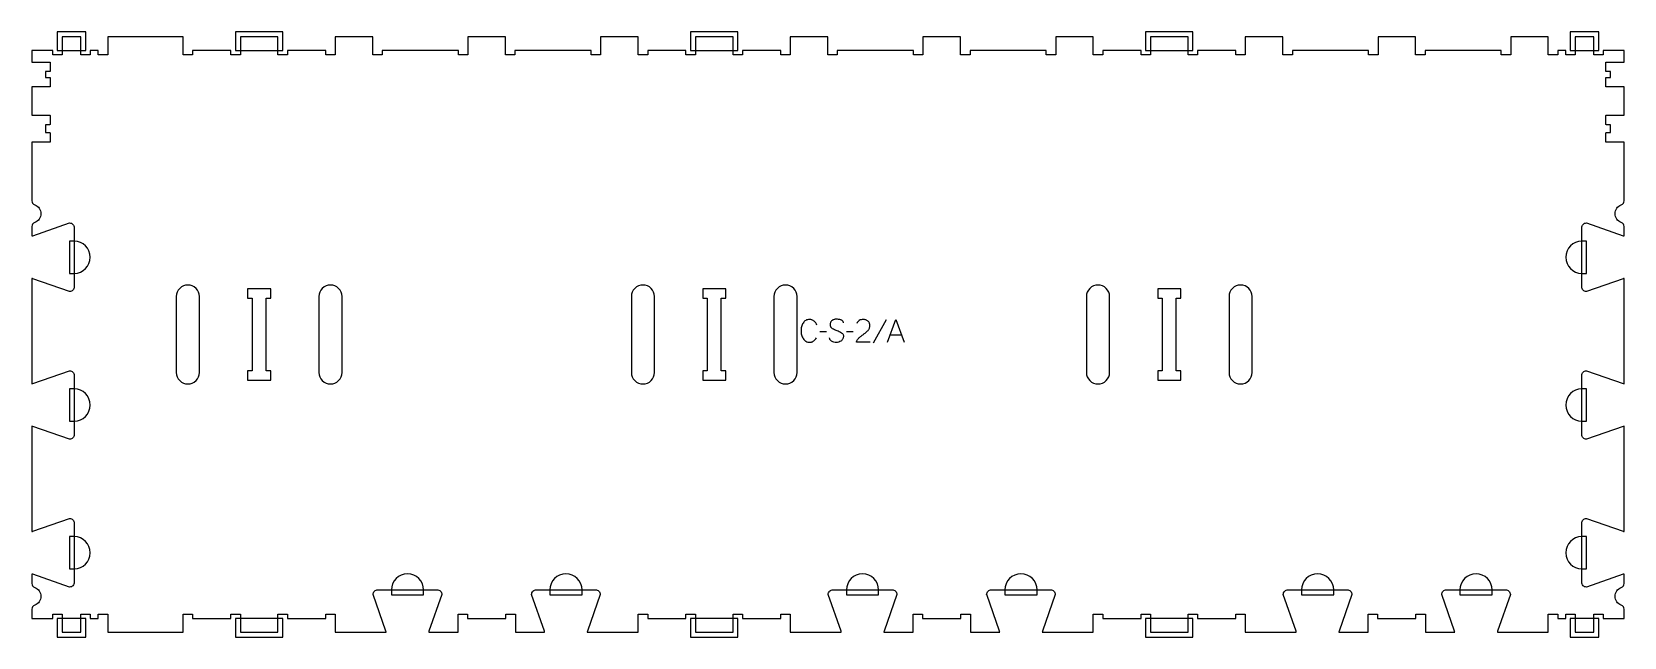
# Model space of a CAD drawing. Extents: x 0 to 2100, y -6 to 792.
import ezdxf

# ---------------------------------------------------------------- set-up
doc = ezdxf.new("R2010")
doc.units = 0
for name, color, linetype in [('1_ANYTOOL_1MMDEEP_LABELS_S', 2, 'CONTINUOUS'), ('3_ANYTOOL_CUTTHROUGH_INSID', 4, 'CONTINUOUS'), ('4_ANYTOOL_CUTTHROUGH_OUTSI', 5, 'CONTINUOUS'), ('5_ANYTOOL_HALF_MILL_9MM_IN', 3, 'CONTINUOUS')]:
    doc.layers.add(name, color=color, linetype=linetype)

msp = doc.modelspace()

# ---------------------------------------------------------------- linework, layer by layer
at = {"layer": '1_ANYTOOL_1MMDEEP_LABELS_S'}
for p, q in [((1126.658369, 412.106817), (1109.472655, 381.335388)), ((1047.801226, 396.46396), (1039.015512, 396.378246)), ((1082.858369, 396.46396), (1074.072655, 396.378246)), ((1131.844083, 392.135388), (1146.758369, 392.135388))]:
    msp.add_line(p, q, dxfattribs=at)
for points in [[(1035.158369, 405.078246, 0.059291), (1033.622208, 408.007662, 0.066881), (1031.408369, 410.456817, 0.04529), (1030.091383, 411.380694, 0.046757), (1028.628012, 412.047888, 0.04633), (1026.988099, 412.45222, 0.037303), (1025.301226, 412.578246, 0.054828), (1022.795585, 412.30266, 0.073548), (1020.453012, 411.405031, 0.073729), (1018.48369, 409.876798, 0.056205), (1016.965512, 407.885388, 0.033355), (1015.744342, 405.495513, 0.034965), (1014.860155, 402.962174, 0.034911), (1014.330127, 400.294167, 0.031589), (1014.158369, 397.578246, 0.032085), (1014.332872, 394.861617, 0.035383), (1014.870869, 392.194317, 0.035431), (1015.769358, 389.65916, 0.033598), (1017.008369, 387.271103, 0.058628), (1018.57057, 385.270218, 0.073381), (1020.592297, 383.75146, 0.072539), (1023.03827, 382.850406, 0.05208), (1025.644083, 382.578246, 0.033243), (1027.085458, 382.674182, 0.042283), (1028.494083, 382.985388, 0.042766), (1029.73678, 383.492478, 0.044269), (1030.872655, 384.206817, 0.055485), (1032.884449, 386.121718, 0.045948), (1034.472655, 388.406817)], [(1070.044083, 407.992531, 0.071867), (1069.85097, 409.329138, 0.100684), (1069.22444, 410.510388, 0.047558), (1068.749887, 410.986839, 0.038563), (1068.199887, 411.375567, 0.037928), (1067.502699, 411.723035, 0.026634), (1066.765512, 411.978246, 0.028461), (1063.742178, 412.664228, 0.041577), (1060.658369, 412.921103, 0.036938), (1059.156009, 412.809963, 0.041531), (1057.690512, 412.465746, 0.041583), (1056.313135, 411.888537, 0.038125), (1055.044083, 411.099674, 0.057611), (1053.97393, 410.10777, 0.065808), (1053.179797, 408.887174, 0.06469), (1052.702301, 407.427619, 0.046778), (1052.558369, 405.892531, 0.052235), (1052.720725, 404.342689, 0.075448), (1053.265512, 402.892531, 0.076671), (1054.181604, 401.719479, 0.061023), (1055.38694, 400.835388, 0.021951), (1058.415794, 399.308043, 0.018213), (1061.558369, 398.028246, -0.02405), (1064.659853, 396.722783, -0.02981), (1067.601226, 395.092531, -0.068439), (1068.742528, 394.126601, -0.079282), (1069.551226, 392.874674, -0.076308), (1069.976226, 391.295992, -0.047772), (1070.001226, 389.649674, -0.046243), (1069.707991, 387.968715, -0.06359), (1069.058369, 386.397888, -0.064671), (1068.085545, 385.113699, -0.057073), (1066.829797, 384.099674, -0.067522), (1063.861489, 382.736764, -0.070793), (1060.63694, 382.235388, -0.064027), (1057.497925, 382.597903, -0.070447), (1054.572655, 383.778246, -0.054374), (1053.414237, 384.627878, -0.074742), (1052.515512, 385.73896, -0.075199), (1051.992504, 387.045338, -0.057737), (1051.829797, 388.449674)], [(1105.444083, 382.621103), (1087.144083, 382.66396, -0.034491), (1087.806861, 384.411292, -0.037732), (1088.713726, 386.044317, -0.037744), (1089.85302, 387.518953, -0.03482), (1091.194083, 388.81396, -0.00859), (1094.153308, 391.212543, -0.008791), (1097.194083, 393.506817, 0.020588), (1100.013372, 395.74026, 0.025206), (1102.615512, 398.221103, 0.046908), (1103.636107, 399.522345, 0.051091), (1104.383369, 400.996103, 0.050722), (1104.832102, 402.644277, 0.041139), (1104.972655, 404.349674, 0.039396), (1104.83001, 406.15726, 0.058519), (1104.340512, 407.896103, 0.060358), (1103.549954, 409.303219, 0.061397), (1102.444083, 410.478246, 0.048006), (1101.088126, 411.400205, 0.045901), (1099.583369, 412.053246, 0.045216), (1097.843308, 412.455805, 0.034258), (1096.058369, 412.578246, 0.055622), (1093.423798, 412.284258, 0.079896), (1090.979797, 411.303246, 0.080617), (1089.01041, 409.637545, 0.060287), (1087.572655, 407.478246)]]:
    msp.add_lwpolyline(points, format="xyb", dxfattribs=at)
msp.add_lwpolyline([(1128.372655, 382.578246), (1139.258369, 412.578246), (1150.315512, 382.578246)], dxfattribs=at)
at = {"layer": '3_ANYTOOL_CUTTHROUGH_INSID'}
for points in [[(190.5, 342.750006, 0.198912), (194.966621, 331.966625, 0.414214), (216.53338, 331.966626, 0.198912), (221, 342.750007), (221, 442.749993, 0.198912), (216.53338, 453.533374, 0.198912), (205.75, 457.999997, 0.198912), (194.96662, 453.533374, 0.198912), (190.5, 442.749993)], [(378.5, 342.750006, 0.198912), (382.966621, 331.966625, 0.198912), (393.75, 327.500003, 0.198912), (404.53338, 331.966626, 0.198912), (409, 342.750007), (409, 442.749993, 0.198912), (404.53338, 453.533374, 0.414214), (382.96662, 453.533374, 0.198912), (378.5, 442.749993)], [(790.5, 342.750006, 0.198912), (794.966621, 331.966625, 0.414214), (816.53338, 331.966626, 0.198912), (821, 342.750007), (821, 442.749993, 0.198912), (816.53338, 453.533374, 0.198912), (805.75, 457.999997, 0.198912), (794.96662, 453.533374, 0.198912), (790.5, 442.749993)], [(978.5, 342.750006, 0.198912), (982.966621, 331.966625, 0.198912), (993.75, 327.500003, 0.198912), (1004.53338, 331.966626, 0.198912), (1009, 342.750007), (1009, 442.749993, 0.198912), (1004.53338, 453.533374, 0.414214), (982.96662, 453.533374, 0.198912), (978.5, 442.749993)], [(1390.5, 342.750006, 0.198912), (1394.966621, 331.966625, 0.414214), (1416.53338, 331.966626, 0.198912), (1421, 342.750007), (1421, 442.749993, 0.198912), (1416.53338, 453.533374, 0.198912), (1405.75, 457.999997, 0.198912), (1394.96662, 453.533374, 0.198912), (1390.5, 442.749993)], [(1578.5, 342.750006, 0.198912), (1582.966621, 331.966625, 0.198912), (1593.75, 327.500003, 0.198912), (1604.53338, 331.966626, 0.198912), (1609, 342.750007), (1609, 442.749993, 0.198912), (1604.53338, 453.533374, 0.198912), (1593.75, 457.999997, 0.198912), (1582.96662, 453.533374, 0.198912), (1578.5, 442.749993)]]:
    msp.add_lwpolyline(points, format="xyb", close=True, dxfattribs=at)
for points in [[(315, 332.5), (315, 345), (309, 345), (309, 440.5), (315, 440.5), (315, 453), (284.5, 453), (284.5, 440.5), (290.5, 440.5), (290.5, 345), (284.5, 345), (284.5, 332.5)], [(915, 332.5), (915, 345), (909, 345), (909, 440.5), (915, 440.5), (915, 453), (884.5, 453), (884.5, 440.5), (890.5, 440.5), (890.5, 345), (884.5, 345), (884.5, 332.5)], [(1515, 332.5), (1515, 345), (1509, 345), (1509, 440.5), (1515, 440.5), (1515, 453), (1484.5, 453), (1484.5, 440.5), (1490.5, 440.5), (1490.5, 345), (1484.5, 345), (1484.5, 332.5)]]:
    msp.add_lwpolyline(points, close=True, dxfattribs=at)
at = {"layer": '4_ANYTOOL_CUTTHROUGH_OUTSI'}
msp.add_lwpolyline([(27.5, 767.5), (0, 767.5), (0, 752), (23.75, 752, -0.414214), (24, 751.75), (24, 739.75, -0.414214), (23.75, 739.5), (18, 739.5), (18, 731.912), (23.75, 731.912, -0.414214), (24, 731.662), (24, 719.662, -0.414214), (23.75, 719.412), (0, 719.412), (0, 682), (23.75, 682, -0.414214), (24, 681.75), (24, 669.75, -0.414214), (23.75, 669.5), (18, 669.5), (18, 659), (23.75, 659, -0.414214), (24, 658.75), (24, 646.75, -0.414214), (23.75, 646.5), (0, 646.5), (0, 569.095563, 0.317837), (3.833333, 563.674411, -0.707107), (3.833333, 540.575589, 0.155096), (1.055145, 538.474201, 0.155096), (0, 535.154437), (0, 522.755437, 0.061784), (1.39487, 522.990431), (49.667412, 539.885965, -0.084368), (49.75, 539.9, -0.414214), (56, 533.65), (56, 455.65, -0.414214), (49.75, 449.4, -0.084368), (49.667412, 449.414035), (1.383805, 466.313148, 0.0608), (0, 466.544479), (0, 327.855437, 0.061784), (1.39487, 328.090431), (49.667412, 344.985965, -0.084368), (49.75, 345, -0.414214), (56, 338.75), (56, 260.75, -0.414214), (49.75, 254.5, -0.084368), (49.667412, 254.514035), (1.383805, 271.413148, 0.0608), (0, 271.644479), (0, 132.955437, 0.061784), (1.39487, 133.190431), (49.667412, 150.085965, -0.084368), (49.75, 150.1, -0.414214), (56, 143.85), (56, 65.85, -0.414214), (49.75, 59.6, -0.084368), (49.667412, 59.614035), (1.383805, 76.513148, 0.0608), (0, 76.744479), (0, 64.345563, 0.317837), (3.833333, 58.924411, -0.707107), (3.833333, 35.825589, 0.155096), (1.055145, 33.724201, 0.155096), (0, 30.404437), (0, 18), (27.5, 18), (27.5, 23.75, -0.414214), (27.75, 24), (39.75, 24, -0.414214), (40, 23.75), (40, 0), (64.5, 0), (64.5, 23.75, -0.414214), (64.75, 24), (76.75, 24, -0.414214), (77, 23.75), (77, 18), (87.5, 18), (87.5, 23.75, -0.414214), (87.75, 24), (99.75, 24, -0.414214), (100, 23.75), (100, 0), (199.5, 0), (199.5, 23.75, -0.414214), (199.75, 24), (211.75, 24, -0.414214), (212, 23.75), (212, 18), (262.5, 18), (262.5, 23.75, -0.414214), (262.75, 24), (274.75, 24, -0.414214), (275, 23.75), (275, 0), (324.5, 0), (324.5, 23.75, -0.414214), (324.75, 24), (336.75, 24, -0.414214), (337, 23.75), (337, 18), (387.5, 18), (387.5, 23.75, -0.414214), (387.75, 24), (399.75, 24, -0.414214), (400, 23.75), (400, 0), (467.191563, 0, 0.061784), (466.956569, 1.39487), (450.061035, 49.667412, -0.084368), (450.047, 49.75, -0.414214), (456.297, 56), (534.297, 56, -0.414214), (540.547, 49.75, -0.084368), (540.532965, 49.667412), (523.633852, 1.383805, 0.0608), (523.402521, 0), (562, 0), (562, 23.75, -0.414214), (562.25, 24), (574.25, 24, -0.414214), (574.5, 23.75), (574.5, 18), (625, 18), (625, 23.75, -0.414214), (625.25, 24), (637.25, 24, -0.414214), (637.5, 23.75), (637.5, 0), (676.097563, 0, 0.061784), (675.862569, 1.39487), (658.967035, 49.667412, -0.084368), (658.953, 49.75, -0.414214), (665.203, 56), (743.203, 56, -0.414214), (749.453, 49.75, -0.084368), (749.438965, 49.667412), (732.539852, 1.383805, 0.0608), (732.308521, 0), (799.5, 0), (799.5, 23.75, -0.414214), (799.75, 24), (811.75, 24, -0.414214), (812, 23.75), (812, 18), (862.5, 18), (862.5, 23.75, -0.414214), (862.75, 24), (874.75, 24, -0.414214), (875, 23.75), (875, 0), (924.5, 0), (924.5, 23.75, -0.414214), (924.75, 24), (936.75, 24, -0.414214), (937, 23.75), (937, 18), (987.5, 18), (987.5, 23.75, -0.414214), (987.75, 24), (999.75, 24, -0.414214), (1000, 23.75), (1000, 0), (1067.191563, 0, 0.061784), (1066.956569, 1.39487), (1050.061035, 49.667412, -0.084368), (1050.047, 49.75, -0.414214), (1056.297, 56), (1134.297, 56, -0.414214), (1140.547, 49.75, -0.084368), (1140.532965, 49.667412), (1123.633852, 1.383805, 0.0608), (1123.402521, 0), (1162, 0), (1162, 23.75, -0.414214), (1162.25, 24), (1174.25, 24, -0.414214), (1174.5, 23.75), (1174.5, 18), (1225, 18), (1225, 23.75, -0.414214), (1225.25, 24), (1237.25, 24, -0.414214), (1237.5, 23.75), (1237.5, 0), (1276.097563, 0, 0.061784), (1275.862569, 1.39487), (1258.967035, 49.667412, -0.084368), (1258.953, 49.75, -0.414214), (1265.203, 56), (1343.203, 56, -0.414214), (1349.453, 49.75, -0.084368), (1349.438965, 49.667412), (1332.539852, 1.383805, 0.0608), (1332.308521, 0), (1399.5, 0), (1399.5, 23.75, -0.414214), (1399.75, 24), (1411.75, 24, -0.414214), (1412, 23.75), (1412, 18), (1462.5, 18), (1462.5, 23.75, -0.414214), (1462.75, 24), (1474.75, 24, -0.414214), (1475, 23.75), (1475, 0), (1524.5, 0), (1524.5, 23.75, -0.414214), (1524.75, 24), (1536.75, 24, -0.414214), (1537, 23.75), (1537, 18), (1587.5, 18), (1587.5, 23.75, -0.414214), (1587.75, 24), (1599.75, 24, -0.414214), (1600, 23.75), (1600, 0), (1667.191563, 0, 0.061784), (1666.956569, 1.39487), (1650.061035, 49.667412, -0.084368), (1650.047, 49.75, -0.414214), (1656.297, 56), (1734.297, 56, -0.414214), (1740.547, 49.75, -0.084368), (1740.532965, 49.667412), (1723.633852, 1.383805, 0.0608), (1723.402521, 0), (1762, 0), (1762, 23.75, -0.414214), (1762.25, 24), (1774.25, 24, -0.414214), (1774.5, 23.75), (1774.5, 18), (1825, 18), (1825, 23.75, -0.414214), (1825.25, 24), (1837.25, 24, -0.414214), (1837.5, 23.75), (1837.5, 0), (1876.097563, 0, 0.061784), (1875.862569, 1.39487), (1858.967035, 49.667412, -0.084368), (1858.953, 49.75, -0.414214), (1865.203, 56), (1943.203, 56, -0.414214), (1949.453, 49.75, -0.084368), (1949.438965, 49.667412), (1932.539852, 1.383805, 0.0608), (1932.308521, 0), (1999.5, 0), (1999.5, 23.75, -0.414214), (1999.75, 24), (2011.75, 24, -0.414214), (2012, 23.75), (2012, 18), (2022.5, 18), (2022.5, 23.75, -0.414214), (2022.75, 24), (2034.75, 24, -0.414214), (2035, 23.75), (2035, 0), (2059.5, 0), (2059.5, 23.75, -0.414214), (2059.75, 24), (2071.75, 24, -0.414214), (2072, 23.75), (2072, 18), (2099.5, 18), (2099.5, 30.404437, 0.155096), (2098.444855, 33.724201, 0.155096), (2095.666667, 35.825589, -0.707107), (2095.666667, 58.924411, 0.317837), (2099.5, 64.345563), (2099.5, 76.744479, 0.06141), (2098.10513, 76.509569), (2049.832588, 59.614035, -0.084368), (2049.75, 59.6, -0.414214), (2043.5, 65.85), (2043.5, 143.85, -0.414214), (2049.75, 150.1, -0.084368), (2049.832588, 150.085965), (2098.116195, 133.186852, 0.061178), (2099.5, 132.955437), (2099.5, 271.644479, 0.06141), (2098.10513, 271.409569), (2049.832588, 254.514035, -0.084368), (2049.75, 254.5, -0.414214), (2043.5, 260.75), (2043.5, 338.75, -0.414214), (2049.75, 345, -0.084368), (2049.832588, 344.985965), (2098.116195, 328.086852, 0.061178), (2099.5, 327.855437), (2099.5, 466.544479, 0.06141), (2098.10513, 466.309569), (2049.832588, 449.414035, -0.084368), (2049.75, 449.4, -0.414214), (2043.5, 455.65), (2043.5, 533.65, -0.414214), (2049.75, 539.9, -0.084368), (2049.832588, 539.885965), (2098.116195, 522.986852, 0.061178), (2099.5, 522.755437), (2099.5, 535.154437, 0.155096), (2098.444855, 538.474201, 0.155096), (2095.666667, 540.575589, -0.707107), (2095.666667, 563.674411, 0.317837), (2099.5, 569.095563), (2099.5, 646.5), (2075.75, 646.5, -0.414214), (2075.5, 646.75), (2075.5, 658.75, -0.414214), (2075.75, 659), (2081.5, 659), (2081.5, 669.5), (2075.75, 669.5, -0.414214), (2075.5, 669.75), (2075.5, 681.75, -0.414214), (2075.75, 682), (2099.5, 682), (2099.5, 719.412), (2075.75, 719.412, -0.414214), (2075.5, 719.662), (2075.5, 731.662, -0.414214), (2075.75, 731.912), (2081.5, 731.912), (2081.5, 739.5), (2075.75, 739.5, -0.414214), (2075.5, 739.75), (2075.5, 751.75, -0.414214), (2075.75, 752), (2099.5, 752), (2099.5, 767.5), (2072, 767.5), (2072, 761.75, -0.414214), (2071.75, 761.5), (2059.75, 761.5, -0.414214), (2059.5, 761.75), (2059.5, 785.5), (2035, 785.5), (2035, 761.75, -0.414214), (2034.75, 761.5), (2022.75, 761.5, -0.414214), (2022.5, 761.75), (2022.5, 767.5), (2012, 767.5), (2012, 761.75, -0.414214), (2011.75, 761.5), (1999.75, 761.5, -0.414214), (1999.5, 761.75), (1999.5, 785.5), (1950, 785.5), (1950, 761.75, -0.414214), (1949.75, 761.5), (1937.75, 761.5, -0.414214), (1937.5, 761.75), (1937.5, 767.5), (1837, 767.5), (1837, 761.75, -0.414214), (1836.75, 761.5), (1824.75, 761.5, -0.414214), (1824.5, 761.75), (1824.5, 785.5), (1775, 785.5), (1775, 761.75, -0.414214), (1774.75, 761.5), (1762.75, 761.5, -0.414214), (1762.5, 761.75), (1762.5, 767.5), (1662, 767.5), (1662, 761.75, -0.414214), (1661.75, 761.5), (1649.75, 761.5, -0.414214), (1649.5, 761.75), (1649.5, 785.5), (1600, 785.5), (1600, 761.75, -0.414214), (1599.75, 761.5), (1587.75, 761.5, -0.414214), (1587.5, 761.75), (1587.5, 767.5), (1537, 767.5), (1537, 761.75, -0.414214), (1536.75, 761.5), (1524.75, 761.5, -0.414214), (1524.5, 761.75), (1524.5, 785.5), (1475, 785.5), (1475, 761.75, -0.414214), (1474.75, 761.5), (1462.75, 761.5, -0.414214), (1462.5, 761.75), (1462.5, 767.5), (1412, 767.5), (1412, 761.75, -0.414214), (1411.75, 761.5), (1399.75, 761.5, -0.414214), (1399.5, 761.75), (1399.5, 785.5), (1350, 785.5), (1350, 761.75, -0.414214), (1349.75, 761.5), (1337.75, 761.5, -0.414214), (1337.5, 761.75), (1337.5, 767.5), (1237, 767.5), (1237, 761.75, -0.414214), (1236.75, 761.5), (1224.75, 761.5, -0.414214), (1224.5, 761.75), (1224.5, 785.5), (1175, 785.5), (1175, 761.75, -0.414214), (1174.75, 761.5), (1162.75, 761.5, -0.414214), (1162.5, 761.75), (1162.5, 767.5), (1062, 767.5), (1062, 761.75, -0.414214), (1061.75, 761.5), (1049.75, 761.5, -0.414214), (1049.5, 761.75), (1049.5, 785.5), (1000, 785.5), (1000, 761.75, -0.414214), (999.75, 761.5), (987.75, 761.5, -0.414214), (987.5, 761.75), (987.5, 767.5), (937, 767.5), (937, 761.75, -0.414214), (936.75, 761.5), (924.75, 761.5, -0.414214), (924.5, 761.75), (924.5, 785.5), (875, 785.5), (875, 761.75, -0.414214), (874.75, 761.5), (862.75, 761.5, -0.414214), (862.5, 761.75), (862.5, 767.5), (812, 767.5), (812, 761.75, -0.414214), (811.75, 761.5), (799.75, 761.5, -0.414214), (799.5, 761.75), (799.5, 785.5), (750, 785.5), (750, 761.75, -0.414214), (749.75, 761.5), (737.75, 761.5, -0.414214), (737.5, 761.75), (737.5, 767.5), (637, 767.5), (637, 761.75, -0.414214), (636.75, 761.5), (624.75, 761.5, -0.414214), (624.5, 761.75), (624.5, 785.5), (575, 785.5), (575, 761.75, -0.414214), (574.75, 761.5), (562.75, 761.5, -0.414214), (562.5, 761.75), (562.5, 767.5), (462, 767.5), (462, 761.75, -0.414214), (461.75, 761.5), (449.75, 761.5, -0.414214), (449.5, 761.75), (449.5, 785.5), (400, 785.5), (400, 761.75, -0.414214), (399.75, 761.5), (387.75, 761.5, -0.414214), (387.5, 761.75), (387.5, 767.5), (337, 767.5), (337, 761.75, -0.414214), (336.75, 761.5), (324.75, 761.5, -0.414214), (324.5, 761.75), (324.5, 785.5), (275, 785.5), (275, 761.75, -0.414214), (274.75, 761.5), (262.75, 761.5, -0.414214), (262.5, 761.75), (262.5, 767.5), (212, 767.5), (212, 761.75, -0.414214), (211.75, 761.5), (199.75, 761.5, -0.414214), (199.5, 761.75), (199.5, 785.5), (149.75, 785.5), (100, 785.5), (100, 761.75, -0.414214), (99.75, 761.5), (87.75, 761.5, -0.414214), (87.5, 761.75), (87.5, 767.5), (77, 767.5), (77, 761.75, -0.414214), (76.75, 761.5), (64.75, 761.5, -0.414214), (64.5, 761.75), (64.5, 785.5), (40, 785.5), (40, 761.75, -0.414214), (39.75, 761.5), (27.75, 761.5, -0.414214), (27.5, 761.75)], format="xyb", close=True, dxfattribs=at)
at = {"layer": '5_ANYTOOL_HALF_MILL_9MM_IN'}
for points in [[(39.5, 767.5), (65, 767.5), (71, 767.5), (71, 792), (64.74, 792), (39.76, 792), (33.5, 792), (33.5, 767.5)], [(274.5, 767.5), (325, 767.5), (331, 767.5), (331, 785.74), (331, 792), (268.5, 792), (268.5, 785.74), (268.5, 767.5)], [(874.5, 767.5), (925, 767.5), (931, 767.5), (931, 785.74), (931, 792), (868.5, 792), (868.5, 785.74), (868.5, 767.5)], [(1474.5, 767.5), (1525, 767.5), (1531, 767.5), (1531, 785.74), (1531, 792), (1468.5, 792), (1468.5, 785.74), (1468.5, 767.5)], [(2034.5, 767.5), (2060, 767.5), (2066, 767.5), (2066, 785.74), (2066, 792), (2028.5, 792), (2028.5, 785.74), (2028.5, 767.5)], [(65, 18), (39.5, 18), (33.5, 18), (33.5, -6.5), (39.76, -6.5), (71, -6.5), (71, -0.24), (71, 18)], [(325, 18), (274.5, 18), (268.5, 18), (268.5, -6.5), (274.76, -6.5), (331, -6.5), (331, -0.24), (331, 18)], [(925, 18), (874.5, 18), (868.5, 18), (868.5, -6.5), (874.76, -6.5), (931, -6.5), (931, -0.24), (931, 18)], [(1525, 18), (1474.5, 18), (1468.5, 18), (1468.5, -6.5), (1474.76, -6.5), (1531, -6.5), (1531, -0.24), (1531, 18)], [(2060, 18), (2034.5, 18), (2028.5, 18), (2028.5, -6.5), (2034.76, -6.5), (2066, -6.5), (2066, -0.24), (2066, 18)]]:
    msp.add_lwpolyline(points, close=True, dxfattribs=at)
for points in [[(55.75, 473.4, 1), (55.75, 515.9), (49.5, 515.9), (49.5, 473.4)], [(2044, 515.9), (2043.75, 515.9, 1), (2043.75, 473.4), (2050, 473.4), (2050, 515.9)], [(55.75, 278.5, 1), (55.75, 321), (49.5, 321), (49.5, 278.5)], [(2044, 321), (2043.75, 321, 1), (2043.75, 278.5), (2050, 278.5), (2050, 321)], [(55.75, 83.6, 1), (55.75, 126.1), (49.5, 126.1), (49.5, 83.6)], [(2043.74, 126.099998, 0.999765), (2043.75, 83.6), (2050, 83.6), (2050, 126.1)], [(516.547, 55.75, 1), (474.047, 55.75), (474.047, 49.5), (516.547, 49.5)], [(725.453, 55.75, 1), (682.953, 55.75), (682.953, 49.5), (725.453, 49.5)], [(1116.547, 55.75, 1), (1074.047, 55.75), (1074.047, 49.5), (1116.547, 49.5)], [(1325.453, 55.75, 1), (1282.953, 55.75), (1282.953, 49.5), (1325.453, 49.5)], [(1716.547, 55.75, 1), (1674.047, 55.75), (1674.047, 49.5), (1716.547, 49.5)], [(1925.453, 55.75, 1), (1882.953, 55.75), (1882.953, 49.5), (1925.453, 49.5)]]:
    msp.add_lwpolyline(points, format="xyb", close=True, dxfattribs=at)

doc.saveas('drawing.dxf')
